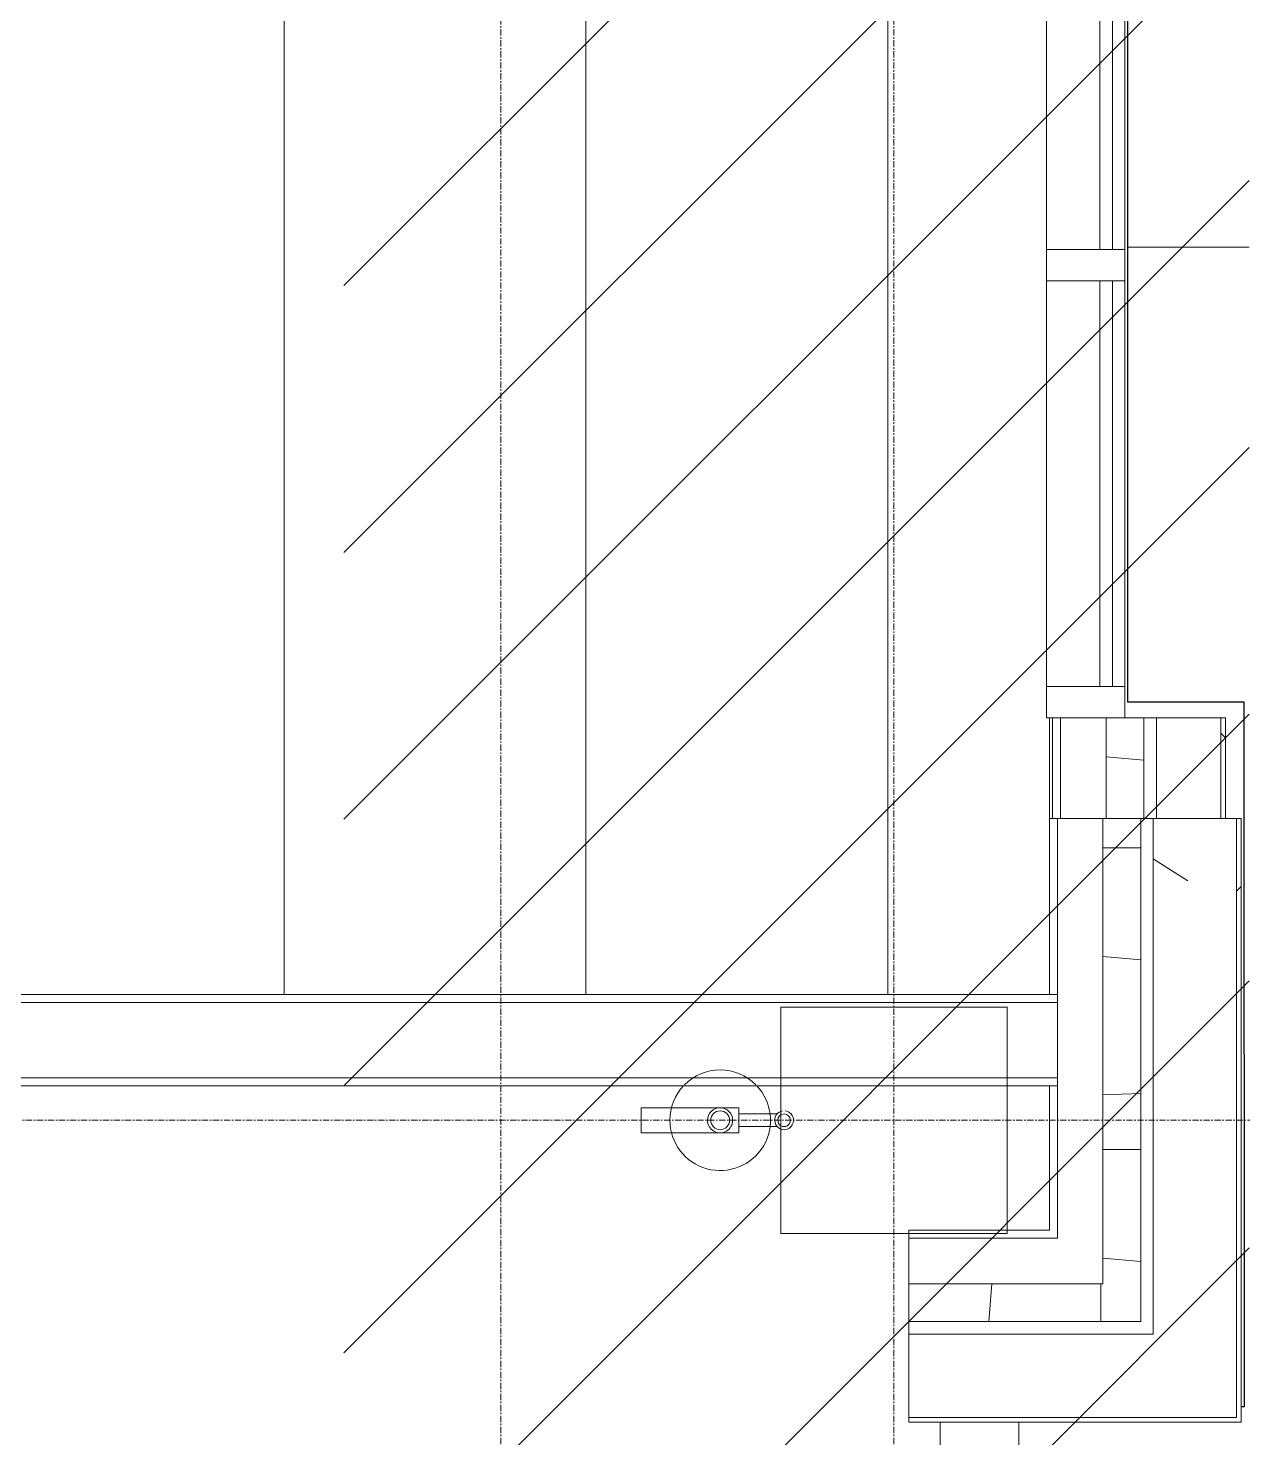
# Model space of a CAD drawing. Header units: inches. Extents: x 3268 to 7018, y 976 to 6708.
# Drawn here: x 5955.7 to 6052.2, y 4469.9 to 4582 of the extents above; entities that cross this region are included whole.
import ezdxf

# ---------------------------------------------------------------- set-up
doc = ezdxf.new("R2010")
doc.units = ezdxf.units.IN
doc.header["$MEASUREMENT"] = 0
doc.linetypes.add('Grid Line 1_2_', pattern=[0.8749999999999999, 0.4999999999999999, -0.125, 0.125, -0.125])
doc.linetypes.add('IMPORT-DASHED _2_', pattern=[8.999999999999996, 5.999999999999998, -2.999999999999999])
for name, color, linetype, lineweight in [('A-DETL-GENF', 92, 'Continuous', 9), ('A-FLOR', 192, 'Continuous', 9), ('A-GLAZ-CURT', 52, 'Continuous', 9), ('A-GLAZ-CWMG', 51, 'Continuous', 9), ('A-WALL', 113, 'Continuous', 9), ('A-WALL-PATT', 111, 'Continuous', 15), ('C-BLDG', 3, 'Continuous', 25), ('C-ESMT-STBK', 4, 'IMPORT-DASHED _2_', 35), ('I-WALL', 2, 'Continuous', 9), ('L-PVMT-CONC-HATC', 252, 'Continuous', 15), ('Q-SPCQ', 91, 'Continuous', 9), ('S-COLS', 52, 'Continuous', 9), ('S-GRID', 1, 'Continuous', 9), ('site_dwg', 8, 'Continuous', 9)]:
    doc.layers.add(name, color=color, linetype=linetype, lineweight=lineweight)

# ---------------------------------------------------------------- blocks, each defined once
blk = doc.blocks.new('WSP_5 Points - Structure_2022_rvt-1-Overall Retail Plan Opt 2')
at = {"layer": 'S-COLS', "color": 250, "lineweight": 13}
for p, q in [((6033.500343047526, 4504.148582565581), (6015.500343047526, 4504.148582565581)), ((6015.500343047526, 4504.148582565581), (6015.500343047526, 4497.898582565579)), ((6033.500343047526, 4486.148582565581), (6033.500343047526, 4504.148582565581)), ((6015.500343047526, 4497.898582565579), (6015.500343047526, 4486.148582565581)), ((6015.500343047526, 4486.148582565581), (6025.687843047484, 4486.148582565581)), ((6025.687843047484, 4486.148582565581), (6033.500343047526, 4486.148582565581))]:
    blk.add_line(p, q, dxfattribs=at)
blk = doc.blocks.new('Rectangular Mullion - 2_5_ x 6_ rectangular-7819529-Overall Retail Plan Opt 2')
at = {"layer": 'A-GLAZ-CWMG'}
for p, q in [((0, 3.250000000000454), (-2.49999999999909, 3.250000000000454)), ((-2.49999999999909, 3.250000000000454), (-2.49999999999909, -3)), ((0, -3), (0, 3.250000000000454)), ((-2.49999999999909, -3), (0, -3))]:
    blk.add_line(p, q, dxfattribs=at)
blk = doc.blocks.new('System Panel - GLA-01 - Insulated Glass - Clear-7885788-Overall Retail Plan Opt 2')
at = {"layer": 'A-GLAZ-CURT'}
for p, q in [((16.12500000000818, -1.000000000000455), (-16.12500000000818, -1.000000000000455)), ((-16.12500000000818, -1.000000000000455), (-16.12500000000818, -1.999999999999545)), ((16.12500000000818, -1.999999999999545), (16.12500000000818, -1.000000000000455)), ((-16.12500000000818, -1.999999999999545), (16.12500000000818, -1.999999999999545))]:
    blk.add_line(p, q, dxfattribs=at)
blk = doc.blocks.new('Rectangular Mullion - 2_5_ x 6_ rectangular-7883235-Overall Retail Plan Opt 2')
at = {"layer": 'A-GLAZ-CWMG'}
for p, q in [((6004.876172864579, 2017.898582565582), (6004.876172864579, 1985.648582565567)), ((6011.126172864579, 2017.898582565582), (6011.126172864579, 1985.648582565567))]:
    blk.add_line(p, q, dxfattribs=at)
blk = doc.blocks.new('Rectangular Mullion - 2_5_ x 6_ rectangular-V109-Overall Retail Plan Opt 2')
at = {"layer": 'A-GLAZ-CWMG'}
for p, q in [((-1.250000000000909, 3), (1.250000000000909, 3)), ((-1.250000000000909, -2.999999999968217), (-1.250000000000909, 3)), ((1.250000000000909, 3), (1.250000000000909, -2.999999999968217)), ((-1.250000000000909, -3.250000000000454), (-1.250000000000909, -2.999999999968217)), ((1.250000000000909, -3.250000000000454), (-1.250000000000909, -3.250000000000454)), ((1.250000000000909, -2.999999999968217), (1.250000000000909, -3.250000000000454))]:
    blk.add_line(p, q, dxfattribs=at)
blk = doc.blocks.new('Rectangular Mullion - 2_5_ x 6_ rectangular-V110-Overall Retail Plan Opt 2')
at = {"layer": 'A-GLAZ-CWMG'}
for p, q in [((0, 3), (-2.49999999999909, 3)), ((-2.49999999999909, 3), (-2.49999999999909, -2.999999999968217)), ((0, -2.999999999968217), (0, 3)), ((-2.49999999999909, -2.999999999968217), (-2.49999999999909, -3.250000000000454)), ((-2.49999999999909, -3.250000000000454), (0, -3.250000000000454)), ((0, -3.250000000000454), (0, -2.999999999968217))]:
    blk.add_line(p, q, dxfattribs=at)
blk = doc.blocks.new('System Panel - GLA-01 - Insulated Glass - Clear-7885789-Overall Retail Plan Opt 2')
at = {"layer": 'A-GLAZ-CURT'}
for p, q in [((16.74999999999909, -0.9999999999990904), (-16.74999999999909, -0.9999999999990904)), ((-16.74999999999909, -0.9999999999990904), (-16.74999999999909, -1.999999999999545)), ((16.74999999999909, -1.999999999999545), (16.74999999999909, -0.9999999999990904)), ((-16.74999999999909, -1.999999999999545), (16.74999999999909, -1.999999999999545))]:
    blk.add_line(p, q, dxfattribs=at)
blk = doc.blocks.new('Rectangular Mullion - 2_5_ x 6_ rectangular-V111-Overall Retail Plan Opt 2')
at = {"layer": 'A-GLAZ-CWMG'}
for p, q in [((6036.625343047516, 4597.780484577503), (6036.625343047516, 4564.398582565585)), ((6042.875343047516, 4597.898582565585), (6042.875343047516, 4564.398582565585))]:
    blk.add_line(p, q, dxfattribs=at)
blk = doc.blocks.new('Fire-Bracket Mounted Fire Extinquisher - Fire-Bracket Mounted Fire Extinquisher-V167-Overall Retail Plan Opt 2')
at = {"layer": 'Q-SPCQ'}
for p, q in [((-4.605560752355451, 0.5000000000000069), (-1.562547457333819, 0.5000000000000168)), ((-1.562547457333819, -1), (-1.562547457333819, 0.9999999999999997)), ((-1.562547457333819, 0.9999999999999997), (6.20304117098974, 0.9999999999999997)), ((6.20304117098974, -1), (6.20304117098974, 0.9999999999999997)), ((-4.605560752355365, -0.4999999999999928), (-1.562547457333819, -0.499999999999983)), ((6.20304117098974, -1), (-1.562547457333819, -1))]:
    blk.add_line(p, q, dxfattribs=at)
for centre, radius, start, end in [((-0.07999603689608747, 1.360189092076093e-17), 4.000000000000003, 3.702555429209842e-13, 223.7522320858199), ((-5.164577746730393, 0), 0.7499999999999987, 359.9999999999994, 179.9999999999996), ((-5.164577746730393, 0), 0.5000000000000002, 359.9999999999993, 179.9999999999996), ((-5.164577746730393, 0), 0.5000000000000006, 179.9999999999999, 359.9999999999992), ((-0.07427753295857185, 0), 0.9999999999999991, 359.9999999999995, 180), ((-0.07427753295857185, 0), 0.9999999999999991, 180.0000000000001, 359.9999999999992), ((-0.07999603689599154, 0), 0.7499999999999605, 4.071109992273301e-13, 180), ((-0.07999603689599154, 0), 0.7499999999999606, 179.9999999999999, 359.9999999999994), ((-0.07999603689608747, 1.360189092076093e-17), 3.999999999999996, 316.2477679141796, 4.452776554048924e-14), ((-5.164577746730393, -9.592326932761351e-14), 0.7499999999999918, 179.9999999999999, 263.2046771330993), ((-5.164577746730393, -9.592326932761351e-14), 0.749999999999991, 280.3777779725414, 359.9999999999994), ((-0.07999603689608747, 1.360189092076093e-17), 3.999999999999996, 224.9999999999997, 314.9999999999998)]:
    blk.add_arc(centre, radius, start, end, dxfattribs=at)
blk = doc.blocks.new('site_dwg-12440225-Overall Retail Plan Opt 2')
at = {"layer": 'C-ESMT-STBK'}
h = blk.add_hatch(dxfattribs=at)
h.set_pattern_fill('FP_236', color=43, style=0, pattern_type=2)
h.set_pattern_definition([(41.19300000000002, (24349227.445, 9821790.73), (-9.878962955707756, 11.2874306606842), [])])
h.paths.add_polyline_path([(24340754.41764874, 9814238.256800799), (24341007.28369483, 9818038.207201697), (24340597.61508091, 9818336.289935663), (24339080.54507963, 9818175.041572), (24339041.04656363, 9818170.586227996), (24338991.68861391, 9818164.27902802), (24338951.70183868, 9818158.637384389), (24338912.96937073, 9818152.689061128), (24338874.36010189, 9818146.280125272), (24338835.87236292, 9818139.411975248), (24338797.50579851, 9818132.085986648), (24338766.50818425, 9818125.853604812), (24338766.89231019, 9818124.002092425), (24338807.18576453, 9818132.259389622), (24338846.06993594, 9818139.731584428), (24338885.04424, 9818146.727429258), (24338924.10287013, 9818153.245822722), (24338956.51865115, 9818158.316607647), (24338953.32382087, 9818110.342748318), (24338969.07279708, 9818112.710400388), (24339007.86497075, 9818118.055290567), (24339046.71994471, 9818122.92269113), (24339092.45343486, 9818128.037917001), (24340292.99008468, 9818255.650188034), (24340584.31472673, 9818286.605874758), (24340934.68922023, 9818031.666679043), (24340687.3560084, 9814314.861073798), (24339595.34670922, 9814726.863514047), (24339587.50957331, 9814715.68687136), (24338715.45843181, 9815327.180653278), (24338691.60180446, 9815293.158049863), (24339013.48739237, 9815068.288049085), (24339549.36884944, 9814692.907733086), (24340725.61240819, 9814249.124683892)])
h.paths.add_polyline_path([(24338722.46981283, 9815337.179779818), (24338763.80719084, 9815396.132170605), (24338658.92817304, 9815468.79891386), (24338617.74228099, 9815409.741564125), (24338722.19139668, 9815337.372683933)])
at = {"layer": 'C-BLDG', "color": 213, "flags": 128}
blk.add_lwpolyline([(24340942.7412479, 9817077.89087798), (24340942.98476545, 9817077.874674406), (24340946.70276498, 9817133.751113795), (24340937.47317455, 9817134.36524765), (24340952.26241925, 9817356.627333982)], dxfattribs=at)
at = {"layer": 'L-PVMT-CONC-HATC', "color": 53}
blk.add_line((24340949.4975117, 9817169.823988011), (24340939.87519032, 9817170.46425405), dxfattribs=at)

msp = doc.modelspace()

# ---------------------------------------------------------------- hatches: boundary and pattern name
at = {"layer": 'A-WALL-PATT', "lineweight": 9}
h = msp.add_hatch(dxfattribs=at)
h.set_pattern_fill('FP_98', color=256, angle=265, style=0, pattern_type=2)
h.set_pattern_definition([(175, (6050.875765150498, 4523.148373551698), (-8.366951303775187, -95.63469101680758), []), (180, (6050.875507711835, 4532.748929000927), (-1.243449787580175e-14, -96), []), (172, (6050.875163117428, 4542.348488255459), (-13.36061769216629, -95.06573459919075), []), (187, (6050.874905678764, 4551.949043704688), (11.69945696689412, -95.28443055756692), []), (176, (6050.875557279054, 4561.548515803475), (-6.696621479436029, -95.76614882494314), []), (185, (6050.875299840391, 4571.149071252705), (8.36695130377519, -95.63469101680757), []), (178, (6050.874955245983, 4580.748630507236), (-3.350351683440087, -95.94151939383319), []), (184, (6050.875606846274, 4590.348102606025), (6.696621479436052, -95.76614882494313), []), (174, (6050.87534940761, 4599.948658055255), (-10.03473247369474, -95.47410195535426), []), (182, (6050.875004813203, 4609.548217309785), (3.350351683440067, -95.9415193938332), [])])
h.paths.add_polyline_path([(6041.375343047521, 4519.148582565578), (6044.375343047521, 4519.148582565578), (6044.375343047521, 4527.148582565571), (6041.375343047521, 4527.148582565571)])
h = msp.add_hatch(dxfattribs=at)
h.set_pattern_fill('FP_14', color=256, style=0, pattern_type=2)
h.set_pattern_definition([(135, (0, 0), (-32.04961485728027, -32.04961485728027), [])])
h.paths.add_polyline_path([(6050.500343047521, 4519.148582565578), (6050.875343047522, 4519.148582565578), (6050.875343047522, 4527.148582565571), (6050.500343047521, 4527.148582565571)])
h = msp.add_hatch(dxfattribs=at)
h.set_pattern_fill('FP_80', color=256, angle=265, style=0, pattern_type=2)
h.set_pattern_definition([(175, (6052.125047551068, 4507.148607475795), (-8.366951303775187, -95.63469101680758), []), (180, (6052.125699151359, 4516.748079574582), (-1.243449787580175e-14, -96), []), (172, (6052.125441712696, 4526.348635023812), (-13.36061769216629, -95.06573459919075), []), (187, (6052.125097118287, 4535.948194278343), (11.69945696689412, -95.28443055756692), []), (176, (6052.125835874322, 4545.548662571829), (-6.696621479436029, -95.76614882494314), []), (185, (6052.125491279915, 4555.148221826361), (8.36695130377519, -95.63469101680757), []), (178, (6052.125233841251, 4564.74877727559), (-3.350351683440087, -95.94151939383319), []), (184, (6052.124889246844, 4574.348336530122), (6.696621479436052, -95.76614882494313), []), (174, (6052.125628002877, 4583.948804823607), (-10.03473247369474, -95.47410195535426), []), (182, (6052.12528340847, 4593.548364078139), (3.350351683440067, -95.9415193938332), [])])
h.paths.add_polyline_path([(6044.089376340588, 4495.14858256557), (6044.125343047522, 4495.14858256557), (6044.125343047522, 4519.148582565567), (6041.125343047522, 4519.148582565567), (6041.125343047522, 4495.14858256557)])
h = msp.add_hatch(dxfattribs=at)
h.set_pattern_fill('FP_8', color=256, style=0, pattern_type=2)
h.set_pattern_definition([(49.99999999999999, (0, 0), (110.1714446362807, -9.63891797635685), [11.52, -126.72]), (355, (0, 0), (-21.31237393622492, 115.5371495156537), [9.216000000000001, -101.376]), (100.451, (9.181000000000001, -0.80323), (88.85991867697865, 105.897504039145), [9.79, -107.695]), (46.184, (0, 30.72), (163.9281911283317, -25.42496604507386), [17.28, -190.08]), (96.636, (13.661, 28.601), (143.5628771593347, 149.6257499721681), [14.686, -161.543]), (351.184, (0, 30.72), (143.5647285924248, 149.6237232332607), [13.824, -152.064]), (21, (15.36, 23.04), (91.68507647920484, -61.84256385372748), [11.52, -126.72]), (326, (15.36, 23.04), (37.37329933048201, 111.3835117876708), [9.216000000000001, -101.376]), (71.45100000000001, (23, 17.886), (129.0587647679424, 49.5399005406036), [9.79, -107.695]), (37.50000000000001, (0, 0), (1.867604689172044, 51.13223029288849), [5.069, -95.07799999999999, 5.069, -97.84299999999999, -101.76]), (37.50000000000001, (0, 0), (1.867604689172044, 51.13223029288849), [-203.059, 5.069, -96.691]), (7.499999999999999, (0, 0), (40.40721900969589, 60.58148342441334), [5.069, -53.606, 5.069, -92.774, -38.784]), (7.499999999999999, (0, 0), (40.40721900969589, 60.58148342441334), [-156.518, 5.069, -33.715]), (327.5, (-34.253, 0), (81.99472561414032, -3.464267954682455), [5.069, -33.331, 5.069, -114.739, -158.976]), (327.5, (-34.253, 0), (81.99472561414032, -3.464267954682455), [-158.208, 5.069, -153.907]), (317.5, (-49.613, 0), (89.57702895818312, 15.37635275430508), [5.069, -44.85100000000001, 5.069, -74.49600000000001, -112.896]), (317.5, (-49.613, 0), (89.57702895818312, 15.37635275430508), [-129.485, 5.069, -107.827])])
h.paths.add_polyline_path([(6051.750343047522, 4495.14858256557), (6051.75034304752, 4519.148582565567), (6045.12534304752, 4519.148582565567), (6045.12534304752, 4495.14858256557)])
h = msp.add_hatch(dxfattribs=at)
h.set_pattern_fill('FP_16', color=256, style=0, pattern_type=2)
h.set_pattern_definition([(45, (0, 0), (-32.04961485728027, 32.04961485728027), [])])
h.paths.add_polyline_path([(6052.12534304752, 4495.14858256557), (6052.12534304752, 4519.148582565567), (6051.75034304752, 4519.148582565567), (6051.750343047522, 4495.14858256557)])
h = msp.add_hatch(dxfattribs=at)
h.set_pattern_fill('FP_32', color=256, angle=265, style=0, pattern_type=2)
h.set_pattern_definition([(175, (6052.125280206122, 4483.148258625291), (-8.366951303775187, -95.63469101680758), []), (180, (6052.125022767457, 4492.748814074521), (-1.243449787580175e-14, -96), []), (172, (6052.125674367748, 4502.348286173308), (-13.36061769216629, -95.06573459919075), []), (187, (6052.125416929084, 4511.948841622538), (11.69945696689412, -95.28443055756692), []), (176, (6052.125072334677, 4521.548400877069), (-6.696621479436029, -95.76614882494314), []), (185, (6052.125811090712, 4531.148869170555), (8.36695130377519, -95.63469101680757), []), (178, (6052.125466496305, 4540.748428425086), (-3.350351683440087, -95.94151939383319), []), (184, (6052.12520905764, 4550.348983874315), (6.696621479436052, -95.76614882494313), []), (174, (6052.124864463233, 4559.948543128848), (-10.03473247369474, -95.47410195535426), []), (182, (6052.125603219268, 4569.549011422333), (3.350351683440067, -95.9415193938332), [])])
h.paths.add_polyline_path([(6044.125343047524, 4479.148582565587), (6044.089376340588, 4495.148582565584), (6041.125343047524, 4495.148582565584), (6041.125343047524, 4479.148582565587), (6044.089376340588, 4479.148582565587)])

# ---------------------------------------------------------------- linework, layer by layer
at = {"layer": 'A-FLOR', "color": 7}
msp.add_line((6036.875343047553, 4519.148582565565), (6036.875343047553, 4527.148582565567), dxfattribs=at)
at = {"layer": 'A-WALL', "lineweight": 15}
for p, q in [((6037.125343047517, 4527.148582565568), (6037.125343047517, 4519.148582565575)), ((6050.875343047516, 4527.148582565568), (6037.125343047517, 4527.148582565568)), ((6050.875343047516, 4519.148582565575), (6050.875343047516, 4527.148582565568)), ((6036.875343047515, 4519.148582565565), (6036.875343047515, 4505.148582565577)), ((6052.125343047516, 4519.148582565565), (6036.875343047515, 4519.148582565565)), ((6052.12534304752, 4471.148582565584), (6052.125343047516, 4519.148582565565)), ((6036.875343047515, 4497.898582565579), (6036.875343047518, 4486.398582565583))]:
    msp.add_line(p, q, dxfattribs=at)
at = {"layer": 'A-WALL'}
for p, q in [((6037.750343047516, 4519.148582565575), (6037.750343047516, 4527.148582565568)), ((6041.375343047517, 4519.148582565575), (6041.375343047517, 4527.148582565568)), ((6044.375343047515, 4519.148582565575), (6044.375343047515, 4527.148582565568)), ((6045.375343047516, 4519.148582565575), (6045.375343047516, 4527.148582565568)), ((6050.500343047516, 4519.148582565575), (6050.500343047516, 4527.148582565568)), ((6037.500343047516, 4519.148582565565), (6037.50034304752, 4485.773582565584)), ((6041.125343047519, 4482.148582565582), (6041.125343047516, 4519.148582565565)), ((6044.125343047519, 4479.148582565585), (6044.125343047516, 4519.148582565565)), ((6045.12534304752, 4478.148582565583), (6045.125343047515, 4519.148582565565)), ((6051.750343047519, 4471.523582565584), (6051.750343047514, 4519.148582565565)), ((6037.500343047516, 4505.14858256558), (6036.875343047515, 4505.148582565577)), ((6037.500343047516, 4497.898582565579), (6036.875343047515, 4497.898582565579))]:
    msp.add_line(p, q, dxfattribs=at)

# ---------------------------------------------------------------- block references
at = {"lineweight": 5}
msp.add_blockref('WSP_5 Points - Structure_2022_rvt-1-Overall Retail Plan Opt 2', (0, 0), dxfattribs=at)
at = {"layer": 'A-GLAZ-CURT', "rotation": 90.00000000000018}
for name, p in [('System Panel - GLA-01 - Insulated Glass - Clear-7885789-Overall Retail Plan Opt 2', (6039.875343047516, 4581.148582565585)), ('System Panel - GLA-01 - Insulated Glass - Clear-7885788-Overall Retail Plan Opt 2', (6039.875343047516, 4545.773582565575))]:
    msp.add_blockref(name, p, dxfattribs=at)
at = {"layer": 'A-GLAZ-CWMG'}
for name, p in [('Rectangular Mullion - 2_5_ x 6_ rectangular-V111-Overall Retail Plan Opt 2', (0, 0)), ('Rectangular Mullion - 2_5_ x 6_ rectangular-7883235-Overall Retail Plan Opt 2', (31.74917018293786, 2544))]:
    msp.add_blockref(name, p, dxfattribs=at)
at = {"layer": 'A-GLAZ-CWMG', "extrusion": (0, 0, -1), "rotation": 89.99999999999984}
msp.add_blockref('Rectangular Mullion - 2_5_ x 6_ rectangular-V109-Overall Retail Plan Opt 2', (-6039.875343047516, 4563.148582565585), dxfattribs=at)
at = {"layer": 'A-GLAZ-CWMG', "rotation": 270.0000000000002}
msp.add_blockref('Rectangular Mullion - 2_5_ x 6_ rectangular-V110-Overall Retail Plan Opt 2', (6039.875343047516, 4527.148582565567), dxfattribs=at)

# ---------------------------------------------------------------- next in the draw order: hatches: boundary and pattern name
at = {"layer": 'A-DETL-GENF'}
h = msp.add_hatch(dxfattribs=at)
h.set_pattern_fill('FP_269', style=0, pattern_type=2)
h.set_pattern_definition([(90, (0, 0), (-24, 1.469576158976824e-15), [])])
h.paths.add_polyline_path([(6036.875343047554, 4505.14858256558), (6036.875343047554, 4923.898582565589), (5029.750343047529, 4923.898582565593), (5029.750343047529, 4640.398582565584), (5391.750343047554, 4640.398582565584), (5391.750343047554, 4596.398582565584), (5645.500343047535, 4596.398582565584), (5645.500343047535, 4505.148582565583), (6023.442376340589, 4505.14858256558)])
h = msp.add_hatch(dxfattribs=at)
h.set_pattern_fill('FP_270', style=0, pattern_type=2)
h.set_pattern_definition([(0, (0, 0), (0, 48), [])])
h.paths.add_polyline_path([(5457.625343047535, 4167.773582565584), (6025.687843047487, 4167.773582565584), (6025.687843047489, 4497.898582565581), (5785.531593047534, 4497.898582565582), (5785.531593047534, 4485.148582565582), (5751.250343047534, 4485.148582565582), (5751.250343047534, 4440.648582565582), (5638.250343047534, 4440.648582565582), (5638.250343047534, 4497.898582565583), (5557.250343047534, 4497.898582565583), (5557.250343047534, 4485.148582565584), (5457.625343047535, 4485.148582565584), (5457.625343047535, 4191.658970883642)])
at = {"layer": 'A-WALL-PATT', "lineweight": 9}
h = msp.add_hatch(dxfattribs=at)
h.set_pattern_fill('FP_1', color=256, style=0, pattern_type=2)
h.set_pattern_definition([(0, (0, 0), (122.88, 30.72), [5.069, -87.09100000000001, 5.069, -87.09100000000001, -491.52]), (0, (0, 0), (122.88, 30.72), [-184.32, 5.069, -179.251, 5.069, -87.09100000000001, -215.04]), (0, (0, 0), (122.88, 30.72), [-460.8, 5.069, -56.371, 5.069, -148.531]), (120, (46.08, 15.36), (-88.04430040425792, 91.05720161703184), [5.068999999999999, -87.091, 5.068999999999999, -87.091, -491.5199999999999]), (120, (46.08, 15.36), (-88.04430040425792, 91.05720161703184), [-184.32, 5.068999999999999, -179.2509999999999, 5.068999999999999, -87.091, -215.04]), (120, (46.08, 15.36), (-88.04430040425792, 91.05720161703184), [-460.8, 5.068999999999999, -56.371, 5.068999999999999, -148.531]), (240, (61.44, 76.8), (-34.83569959574201, -121.7772016170318), [5.069, -87.09100000000001, 5.069, -87.09100000000001, -491.52]), (240, (61.44, 76.8), (-34.83569959574201, -121.7772016170318), [-184.32, 5.069, -179.251, 5.069, -87.09100000000001, -215.04]), (240, (61.44, 76.8), (-34.83569959574201, -121.7772016170318), [-460.8, 5.069, -56.371, 5.069, -148.531])])
h.paths.add_polyline_path([(5785.531593047534, 4497.898582565582), (6037.50034304752, 4497.898582565582), (6037.50034304752, 4498.523582565581), (5785.531593047534, 4498.523582565581)])
h = msp.add_hatch(dxfattribs=at)
h.set_pattern_fill('FP_56', color=256, angle=-94.99999999999746, style=0, pattern_type=2)
h.set_pattern_definition([(85.00000000000256, (6031.281095220873, 4471.14828552938), (-95.63469101680795, 8.366951303770934), []), (90, (6040.881650670102, 4471.148542968044), (-96.00000000000001, -4.2579273440424e-12), []), (82.00000000000256, (6050.481209924633, 4471.148887562451), (-95.06573459919134, 13.36061769216204), []), (97.00000000000254, (6060.08167821812, 4471.148148806418), (-95.28443055756638, -11.69945696689842), []), (86.00000000000257, (6069.681237472651, 4471.148493400825), (-95.76614882494344, 6.69662147943175), []), (95.00000000000256, (6079.281792921879, 4471.14875083949), (-95.6346910168072, -8.366951303779459), []), (88.00000000000254, (6088.88135217641, 4471.149095433897), (-95.94151939383333, 3.350351683435843), []), (94.00000000000254, (6098.481820469898, 4471.148356677864), (-95.76614882494285, -6.696621479440283), []), (84.00000000000256, (6108.081379724428, 4471.148701272272), (-95.4741019553547, 10.03473247369047), []), (92.00000000000253, (6117.681935173658, 4471.148958710936), (-95.94151939383305, -3.350351683444353), [])])
h.paths.add_polyline_path([(6036.875343047523, 4479.148582565585), (6041.125343047524, 4479.148582565587), (6041.125343047524, 4482.148582565587), (6025.687843047524, 4482.148582565587), (6025.687843047524, 4479.148582565587), (6034.345289174657, 4479.148582565585)])

# ---------------------------------------------------------------- next in the draw order: linework, layer by layer
at = {"layer": 'A-WALL'}
for p, q in [((6037.500343047514, 4504.523582565581), (5785.531593047529, 4504.523582565578)), ((6037.500343047516, 4498.523582565578), (5785.531593047529, 4498.523582565578)), ((6025.68784304752, 4485.773582565584), (6037.50034304752, 4485.773582565584)), ((6025.68784304752, 4482.148582565585), (6041.125343047519, 4482.148582565585)), ((6025.68784304752, 4479.148582565585), (6044.125343047519, 4479.148582565585)), ((6025.68784304752, 4478.148582565583), (6045.12534304752, 4478.148582565583)), ((6051.750343047519, 4471.523582565584), (6025.68784304752, 4471.523582565584))]:
    msp.add_line(p, q, dxfattribs=at)
at = {"layer": 'A-WALL', "lineweight": 15}
for p, q in [((6036.87534304752, 4486.398582565583), (6025.68784304752, 4486.398582565583)), ((6025.68784304752, 4486.398582565583), (6025.68784304752, 4471.148582565584)), ((6025.68784304752, 4471.148582565584), (6052.12534304752, 4471.148582565584))]:
    msp.add_line(p, q, dxfattribs=at)
at = {"layer": 'I-WALL', "lineweight": 15}
for p, q in [((6036.875343047515, 4505.148582565577), (5785.531593047529, 4505.14858256558)), ((5785.531593047529, 4497.898582565579), (6036.875343047515, 4497.898582565579))]:
    msp.add_line(p, q, dxfattribs=at)
at = {"layer": 'S-GRID', "linetype": 'Grid Line 1_2_'}
for p, q in [((5993.250343047522, 3355.523582565584), (5993.25034304753, 6288.946146825835)), ((6024.500343047525, 3355.523582565584), (6024.500343047521, 6288.94614682584)), ((6493.23601885191, 4495.148582565573), (4253.313821700694, 4495.148582565579))]:
    msp.add_line(p, q, dxfattribs=at)

# ---------------------------------------------------------------- next in the draw order: block references
at = {"layer": 'A-GLAZ-CWMG', "rotation": 89.99999999999994}
msp.add_blockref('Rectangular Mullion - 2_5_ x 6_ rectangular-7819529-Overall Retail Plan Opt 2', (6031.437843047483, 4471.148582565584), dxfattribs=at)
at = {"layer": 'Q-SPCQ', "rotation": 180}
msp.add_blockref('Fire-Bracket Mounted Fire Extinquisher - Fire-Bracket Mounted Fire Extinquisher-V167-Overall Retail Plan Opt 2', (6010.607847010623, 4495.148582565585), dxfattribs=at)
at = {"layer": 'site_dwg', "color": 53, "lineweight": 15, "rotation": 3.810000000000009}
msp.add_blockref('site_dwg-12440225-Overall Retail Plan Opt 2', (-23628768.691637, -11408316.78144797), dxfattribs=at)

doc.saveas('drawing.dxf')
